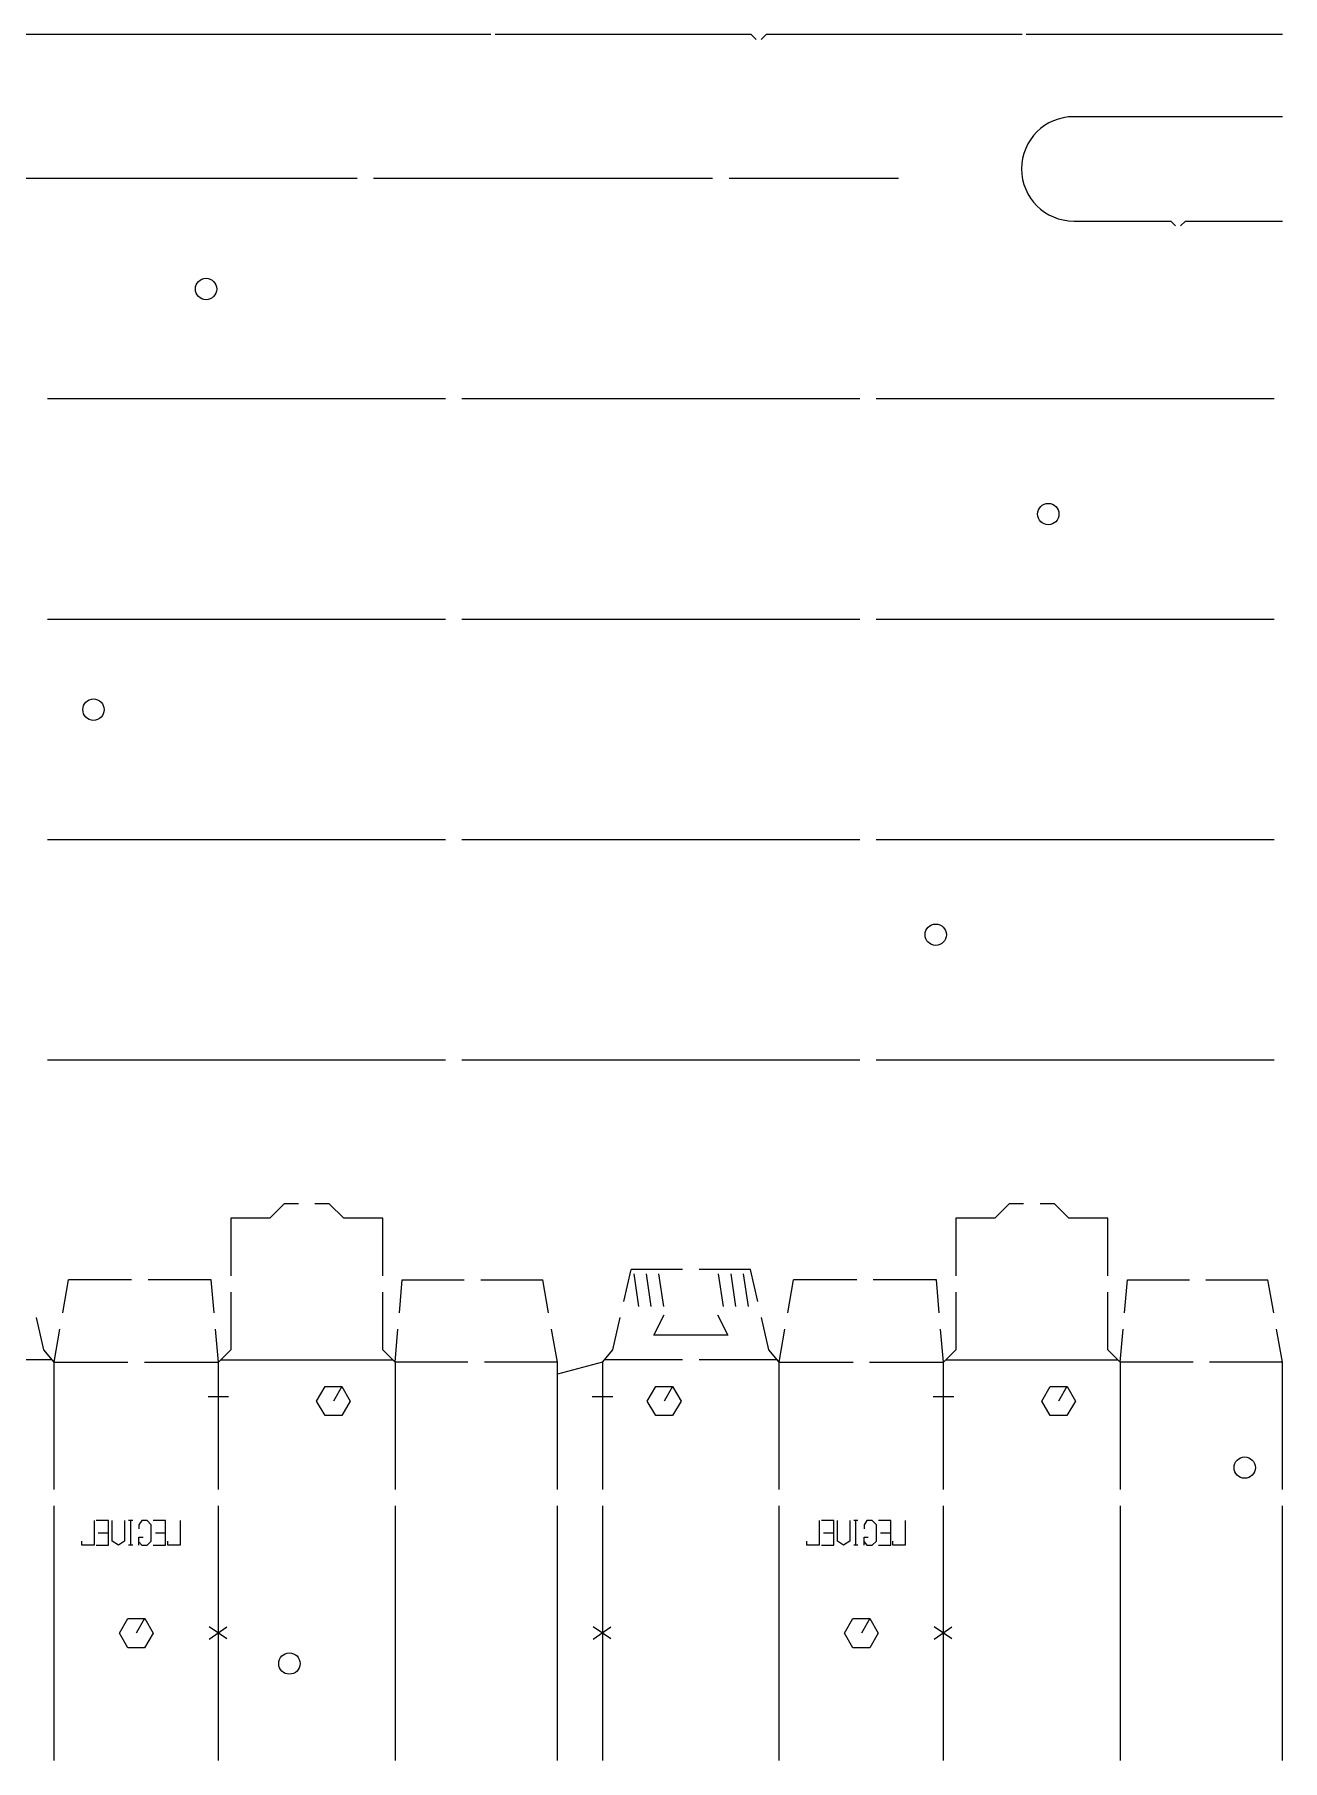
# Model space of a CAD drawing. Extents: x 0 to 1050, y 0 to 723.
# Drawn here: x 226.2 to 530, y 302.8 to 723 of the extents above; entities that cross this region are included whole.
import ezdxf

# ---------------------------------------------------------------- set-up
doc = ezdxf.new("R2010")
doc.units = 0
doc.layers.add('LAYOUT_PONTES', color=4, linetype='CONTINUOUS')

msp = doc.modelspace()

# ---------------------------------------------------------------- linework, layer by layer
at = {"layer": 'Layout_Pontes', "color": 16, "linetype": 'CONTINUOUS', "true_color": 0x800000}
for p, q in [((275, 723), (212.65, 723)), ((337.35, 723), (275, 723)), ((400.7, 723), (338.35, 723)), ((401.9, 721.8), (400.7, 723)), ((404.3, 723), (403.1, 721.8)), ((466.65, 723), (404.3, 723)), ((530, 723), (467.65, 723)), ((530, 703), (479.2, 703)), ((479.2, 677.6), (502.81, 677.6)), ((502.81, 677.6), (504, 676.41)), ((505.2, 676.41), (506.39, 677.6)), ((506.39, 677.6), (530, 677.6))]:
    msp.add_line(p, q, dxfattribs=at)
at = {"layer": 'Layout_Pontes', "color": 254, "linetype": 'CONTINUOUS', "true_color": 0xffffff}
for p, q in [((222.21, 688), (304.75, 688)), ((308.75, 688), (391.29, 688)), ((395.29, 688), (436.56, 688)), ((326.25, 634.34), (229.37, 634.34)), ((427.12, 634.34), (330.25, 634.34)), ((528, 634.34), (431.12, 634.34)), ((229.37, 580.67), (326.25, 580.67)), ((330.25, 580.67), (427.12, 580.67)), ((431.12, 580.67), (528, 580.67)), ((229.37, 527.01), (326.25, 527.01)), ((330.25, 527.01), (427.12, 527.01)), ((431.12, 527.01), (528, 527.01)), ((326.25, 473.35), (229.37, 473.35)), ((427.12, 473.35), (330.25, 473.35)), ((528, 473.35), (431.12, 473.35)), ((287, 438.35), (283.5, 434.85)), ((290.5, 438.35), (287, 438.35)), ((298, 438.35), (294.5, 438.35)), ((301.5, 434.85), (298, 438.35)), ((463.5, 438.35), (460, 434.85)), ((467, 438.35), (463.5, 438.35)), ((474.5, 438.35), (471, 438.35)), ((478, 434.85), (474.5, 438.35)), ((274, 434.85), (274, 420.85)), ((283.5, 434.85), (274, 434.85)), ((311, 434.85), (301.5, 434.85)), ((311, 420.85), (311, 434.85)), ((450.5, 434.85), (450.5, 420.85)), ((460, 434.85), (450.5, 434.85)), ((487.5, 434.85), (478, 434.85)), ((487.5, 420.85), (487.5, 434.85)), ((369.7, 414.55), (371.5, 422.35)), ((384, 422.35), (371.5, 422.35)), ((373.34, 413.35), (372.17, 421.35)), ((376.37, 413.35), (375.21, 421.35)), ((379.4, 413.35), (378.24, 421.35)), ((400.5, 422.35), (388, 422.35)), ((393.92, 413.35), (392.76, 421.35)), ((396.95, 413.35), (395.79, 421.35)), ((399.99, 413.35), (398.82, 421.35)), ((402.3, 414.55), (400.5, 422.35)), ((233.11, 411.82), (234.52, 419.85)), ((249.89, 419.85), (234.52, 419.85)), ((269.25, 419.85), (253.89, 419.85)), ((269.95, 411.84), (269.25, 419.85)), ((274, 416.85), (274, 402.85)), ((311, 402.85), (311, 416.85)), ((315.05, 411.84), (315.75, 419.85)), ((315.75, 419.85), (330.86, 419.85)), ((334.86, 419.85), (349.97, 419.85)), ((351.39, 411.82), (349.97, 419.85)), ((409.61, 411.82), (411.02, 419.85)), ((426.39, 419.85), (411.02, 419.85)), ((445.75, 419.85), (430.39, 419.85)), ((446.45, 411.84), (445.75, 419.85)), ((450.5, 416.85), (450.5, 402.85)), ((487.5, 402.85), (487.5, 416.85)), ((491.55, 411.84), (492.25, 419.85)), ((492.25, 419.85), (507.36, 419.85)), ((511.36, 419.85), (526.47, 419.85)), ((527.89, 411.82), (526.47, 419.85)), ((228.5, 402.85), (226.7, 410.65)), ((231, 399.85), (232.41, 407.88)), ((271, 399.85), (270.3, 407.86)), ((314, 399.85), (314.7, 407.86)), ((353.5, 399.85), (352.08, 407.88)), ((367, 402.85), (368.8, 410.65)), ((377, 406.35), (379.5, 411.35)), ((392.5, 411.35), (395, 406.35)), ((405, 402.85), (403.2, 410.65)), ((407.5, 399.85), (408.91, 407.88)), ((447.5, 399.85), (446.8, 407.86)), ((490.5, 399.85), (491.2, 407.86)), ((530, 399.85), (528.58, 407.88)), ((395, 406.35), (377, 406.35)), ((231, 399.85), (228.5, 402.85)), ((274, 402.85), (271, 399.85)), ((314, 399.85), (311, 402.85)), ((364.5, 399.85), (353.5, 396.9)), ((353.5, 368.85), (353.5, 399.85)), ((364.5, 399.85), (367, 402.85)), ((407.5, 399.85), (405, 402.85)), ((450.5, 402.85), (447.5, 399.85)), ((490.5, 399.85), (487.5, 402.85)), ((530, 368.85), (530, 399.85)), ((294.9, 390.34), (296.95, 393.89)), ((296.95, 393.89), (301.06, 393.89)), ((301.05, 393.89), (299, 390.35)), ((301.06, 393.89), (303.1, 390.34)), ((375.4, 390.34), (377.45, 393.89)), ((377.45, 393.89), (381.56, 393.89)), ((381.55, 393.89), (379.5, 390.35)), ((381.56, 393.89), (383.6, 390.34)), ((471.4, 390.34), (473.45, 393.89)), ((473.45, 393.89), (477.56, 393.89)), ((477.55, 393.89), (475.5, 390.35)), ((477.56, 393.89), (479.6, 390.34)), ((296.95, 386.79), (294.9, 390.34)), ((301.05, 386.79), (296.95, 386.79)), ((303.1, 390.34), (301.05, 386.79)), ((377.45, 386.79), (375.4, 390.34)), ((381.55, 386.79), (377.45, 386.79)), ((383.6, 390.34), (381.55, 386.79)), ((473.45, 386.79), (471.4, 390.34)), ((477.55, 386.79), (473.45, 386.79)), ((479.6, 390.34), (477.55, 386.79)), ((353.5, 302.85), (353.5, 364.85)), ((530, 302.85), (530, 364.85)), ((246.9, 333.84), (248.95, 337.39)), ((248.95, 337.39), (253.06, 337.39)), ((253.05, 337.39), (251, 333.85)), ((253.06, 337.39), (255.1, 333.84)), ((423.4, 333.84), (425.45, 337.39)), ((425.45, 337.39), (429.56, 337.39)), ((429.55, 337.39), (427.5, 333.85)), ((429.56, 337.39), (431.6, 333.84)), ((248.95, 330.29), (246.9, 333.84)), ((255.1, 333.84), (253.05, 330.29)), ((425.45, 330.29), (423.4, 333.84)), ((431.6, 333.84), (429.55, 330.29)), ((253.05, 330.29), (248.95, 330.29)), ((429.55, 330.29), (425.45, 330.29))]:
    msp.add_line(p, q, dxfattribs=at)
at = {"layer": 'Layout_Pontes', "color": 1, "linetype": 'CONTINUOUS', "true_color": 0xff0000}
for p, q in [((230.58, 400.35), (211.5, 400.35)), ((231, 368.85), (231, 399.85)), ((231, 399.85), (249, 399.85)), ((253, 399.85), (271, 399.85)), ((271, 368.85), (271, 399.85)), ((271.5, 400.35), (313.5, 400.35)), ((331.75, 399.85), (314, 399.85)), ((314, 399.85), (314, 368.85)), ((353.5, 399.85), (335.75, 399.85)), ((364.5, 399.85), (364.5, 368.85)), ((384, 400.35), (364.92, 400.35)), ((407.08, 400.35), (388, 400.35)), ((407.5, 368.85), (407.5, 399.85)), ((407.5, 399.85), (425.5, 399.85)), ((429.5, 399.85), (447.5, 399.85)), ((447.5, 368.85), (447.5, 399.85)), ((448, 400.35), (490, 400.35)), ((508.25, 399.85), (490.5, 399.85)), ((490.5, 399.85), (490.5, 368.85)), ((530, 399.85), (512.25, 399.85)), ((231, 302.85), (231, 364.85)), ((271, 302.85), (271, 364.85)), ((314, 364.85), (314, 302.85)), ((364.5, 364.85), (364.5, 302.85)), ((407.5, 302.85), (407.5, 364.85)), ((447.5, 302.85), (447.5, 364.85)), ((490.5, 364.85), (490.5, 302.85))]:
    msp.add_line(p, q, dxfattribs=at)
at = {"layer": 'Layout_Pontes', "color": 4, "linetype": 'CONTINUOUS', "true_color": 0x00ffff}
for p, q in [((273.5, 391.35), (268.5, 391.35)), ((367, 391.35), (362, 391.35)), ((450, 391.35), (445, 391.35)), ((273.05, 332.46), (268.72, 335.39)), ((273.05, 335.27), (268.72, 332.27)), ((366.55, 332.46), (362.22, 335.39)), ((366.55, 335.27), (362.22, 332.27)), ((449.55, 332.46), (445.22, 335.39)), ((449.55, 335.27), (445.22, 332.27))]:
    msp.add_line(p, q, dxfattribs=at)
at = {"layer": 'Layout_Pontes', "color": 176, "linetype": 'CONTINUOUS', "true_color": 0x000080}
for p, q in [((240.76, 361.23), (240.76, 355.23)), ((244.26, 361.23), (241.26, 361.23)), ((244.26, 358.22), (241.76, 358.22)), ((244.26, 355.23), (244.26, 361.23)), ((245.16, 356.23), (245.16, 361.23)), ((248.16, 361.23), (248.16, 356.23)), ((250.16, 361.23), (249.16, 361.23)), ((249.66, 355.23), (249.66, 361.23)), ((252.36, 361.23), (251.66, 360.23)), ((251.66, 360.23), (251.66, 359.23)), ((251.66, 355.23), (251.66, 357.23)), ((251.66, 357.23), (252.66, 357.23)), ((253.66, 361.23), (252.36, 361.23)), ((254.66, 360.23), (253.66, 361.23)), ((254.66, 356.23), (254.66, 360.23)), ((258.16, 361.23), (255.16, 361.23)), ((258.16, 358.22), (255.66, 358.22)), ((258.16, 355.23), (258.16, 361.23)), ((261.66, 361.23), (261.66, 355.23)), ((417.26, 361.23), (417.26, 355.23)), ((420.76, 361.23), (417.76, 361.23)), ((420.76, 358.22), (418.26, 358.22)), ((420.76, 355.23), (420.76, 361.23)), ((421.66, 356.23), (421.66, 361.23)), ((424.66, 361.23), (424.66, 356.23)), ((426.66, 361.23), (425.66, 361.23)), ((426.16, 355.23), (426.16, 361.23)), ((428.86, 361.23), (428.16, 360.23)), ((428.16, 360.23), (428.16, 359.23)), ((428.16, 355.23), (428.16, 357.23)), ((428.16, 357.23), (429.16, 357.23)), ((430.16, 361.23), (428.86, 361.23)), ((431.16, 360.23), (430.16, 361.23)), ((431.16, 356.23), (431.16, 360.23)), ((434.66, 361.23), (431.66, 361.23)), ((434.66, 358.22), (432.16, 358.22)), ((434.66, 355.23), (434.66, 361.23)), ((438.16, 361.23), (438.16, 355.23)), ((237.76, 355.23), (237.76, 356.23)), ((240.76, 355.23), (237.76, 355.23)), ((241.26, 355.23), (244.26, 355.23)), ((246.66, 355.23), (245.16, 356.23)), ((248.16, 356.23), (246.66, 355.23)), ((250.16, 355.23), (249.16, 355.23)), ((251.66, 356.09), (252.36, 355.23)), ((252.36, 355.23), (253.66, 355.23)), ((253.66, 355.23), (254.66, 356.23)), ((255.16, 355.23), (258.16, 355.23)), ((258.66, 355.23), (258.66, 356.23)), ((261.66, 355.23), (258.66, 355.23)), ((414.26, 355.23), (414.26, 356.23)), ((417.26, 355.23), (414.26, 355.23)), ((417.76, 355.23), (420.76, 355.23)), ((423.16, 355.23), (421.66, 356.23)), ((424.66, 356.23), (423.16, 355.23)), ((426.66, 355.23), (425.66, 355.23)), ((428.16, 356.09), (428.86, 355.23)), ((428.86, 355.23), (430.16, 355.23)), ((430.16, 355.23), (431.16, 356.23)), ((431.66, 355.23), (434.66, 355.23)), ((435.16, 355.23), (435.16, 356.23)), ((438.16, 355.23), (435.16, 355.23))]:
    msp.add_line(p, q, dxfattribs=at)
at = {"layer": 'Layout_Pontes', "color": 16, "linetype": 'CONTINUOUS', "true_color": 0x800000}
for centre in [(268, 661.05), (473, 606.25), (240.6, 558.65), (445.6, 503.85), (520.8, 374.15), (288.3, 326.45)]:
    msp.add_circle(centre, 2.6, dxfattribs=at)
msp.add_arc((479.2, 690.3), 12.7, 90, 270, dxfattribs=at)

doc.saveas('drawing.dxf')
